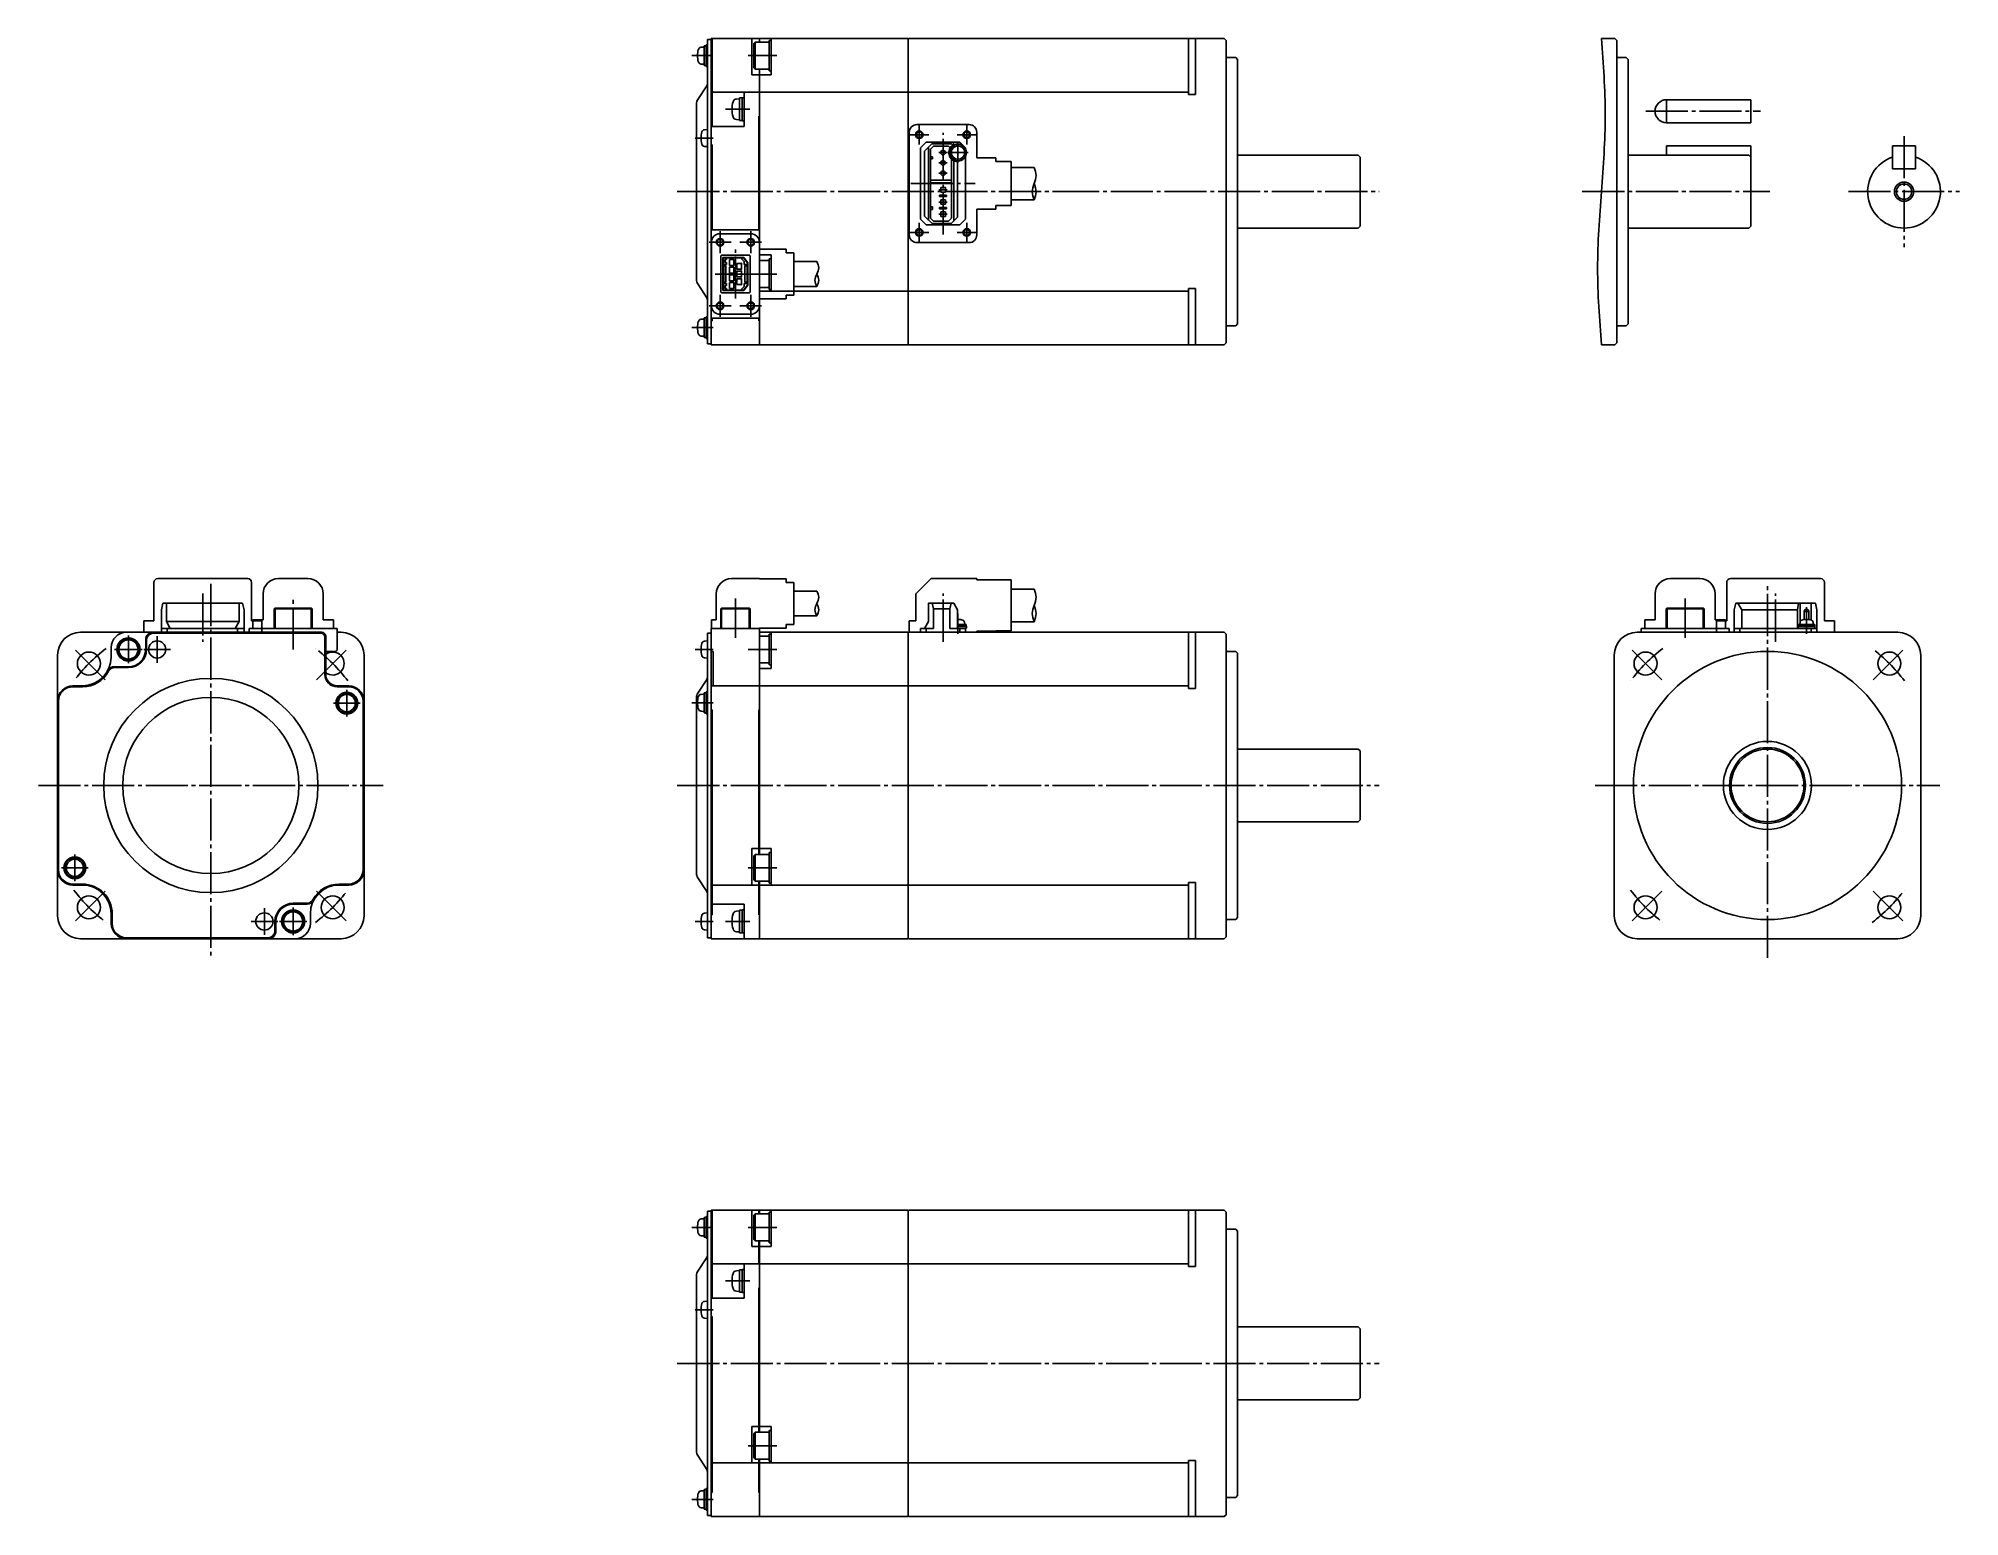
# Model space of a CAD drawing. Header units: millimetres. Extents: x -260 to 241, y -211 to 175.
import ezdxf

# ---------------------------------------------------------------- set-up
doc = ezdxf.new("R2010")
doc.units = ezdxf.units.MM
doc.linetypes.add('DASH_CENTER', pattern=[14, 11, -1, 1, -1])

msp = doc.modelspace()

# ---------------------------------------------------------------- linework, layer by layer
at = {"color": 7, "linetype": 'Continuous'}
for p, q in [((-86.5, 172.75), (-87.28, 172.68)), ((-86.5, 173.1), (-85.9, 173.1)), ((-86.5, 167.9), (-86.5, 173.1)), ((-85.9, 173.35), (-85.6, 173.35)), ((-85.9, 167.65), (-85.9, 173.35)), ((-85.6, 135), (-85.6, 174.75)), ((-85.6, 174.75), (-84.6, 174.75)), ((-84.6, 175), (-72, 175)), ((-84.6, 175), (-84.6, 95)), ((-84.4, 175), (-84.4, 161)), ((-74, 165.5), (-74, 175)), ((-73.15, 174), (-73.5, 173.65)), ((-73.5, 167.35), (-73.5, 173.65)), ((-73.15, 174), (-73.15, 167)), ((-73.15, 174), (-69.5, 174)), ((-33.3, 175), (-72, 175)), ((-72, 175), (-72, 174)), ((-69.5, 174.5), (-69, 174.5)), ((-69.5, 166.5), (-69.5, 174.5)), ((-69, 165.5), (-69, 175)), ((-33.3, 175), (-33.2, 174.9)), ((-33.2, 174.9), (-33.1, 175)), ((-33.2, 174.9), (-33.2, 95.1)), ((49.3, 175), (-33.1, 175)), ((40, 175), (40, 160.32)), ((41.8, 175), (41.8, 160.32)), ((49.8, 174.5), (49.3, 175)), ((49.8, 174.5), (49.8, 95.5)), ((151.28, 175), (147.78, 175)), ((151.78, 174.5), (151.28, 175)), ((151.78, 174.5), (151.78, 95.5)), ((-87.28, 168.32), (-86.5, 168.25)), ((-85.9, 167.9), (-86.5, 167.9)), ((-85.6, 167.65), (-85.9, 167.65)), ((-73.5, 167.35), (-73.15, 167)), ((-69.5, 167), (-73.15, 167)), ((-72, 167), (-72, 118.5)), ((-69.5, 166.5), (-69, 166.5)), ((50.1, 170), (52.3, 170)), ((52.3, 170), (52.8, 169.5)), ((52.8, 135), (52.8, 169.5)), ((152.08, 170), (154.28, 170)), ((154.28, 170), (154.78, 169.5)), ((154.78, 135), (154.78, 169.5)), ((-88.13, 159.09), (-85.77, 162.65)), ((-84.4, 161), (-72, 161)), ((-84.4, 161), (-84.4, 152)), ((-76, 152), (-76, 161)), ((-72, 165.5), (-74, 165.5)), ((-72, 165.5), (-69, 165.5)), ((-72, 161), (-33.2, 161)), ((40, 161), (-33.2, 161)), ((-88.5, 157.88), (-88.5, 135)), ((-77.2, 159.25), (-78.05, 159.18)), ((-77.2, 159.45), (-76.5, 159.45)), ((-77.2, 159.45), (-77.2, 153.55)), ((-76.5, 159.5), (-76.5, 153.5)), ((-76.5, 159.5), (-76, 159.5)), ((40, 160.32), (41.8, 160.32)), ((164.78, 159), (164.78, 153)), ((164.78, 159), (186.78, 159)), ((186.78, 159), (186.78, 153)), ((-85.6, 151.25), (-86.38, 151.18)), ((-84.6, 152), (-76, 152)), ((-78.05, 153.82), (-77.2, 153.75)), ((-76.5, 153.55), (-77.2, 153.55)), ((-76, 153.5), (-76.5, 153.5)), ((-72.2, 154.75), (-72.2, 135)), ((-72.2, 154.75), (-72, 154.75)), ((186.78, 153), (164.78, 153)), ((-86.38, 146.82), (-85.6, 146.75)), ((-84.6, 147.25), (-84.4, 147.25)), ((-84.4, 147.25), (-84.4, 125)), ((-28.5, 147.9), (-30, 146.4)), ((-30, 127.8), (-30, 146.4)), ((-28.9, 145.6), (-26.6, 147.9)), ((-28.9, 128.6), (-28.9, 145.6)), ((-28.5, 147.9), (-19.7, 147.9)), ((-27.9, 127.6), (-27.9, 146.6)), ((-26.55, 146.9), (-27.35, 146.1)), ((-27.35, 146.1), (-27.35, 128.1)), ((-27, 147.5), (-21.9, 147.5)), ((-26.55, 146.9), (-22.7, 146.9)), ((-22.7, 146.9), (-22.25, 146.45)), ((-21.57, 147.17), (-22.3, 147.9)), ((-21.4, 147.28), (-21.4, 147.9)), ((-18.2, 146.4), (-19.7, 147.9)), ((-18.2, 146.12), (-18.2, 146.4)), ((164.78, 144.5), (164.78, 147)), ((164.78, 147), (186.78, 147)), ((186.78, 126), (186.78, 147)), ((186.78, 147), (186.78, 144)), ((223.78, 147), (223.78, 141)), ((229.78, 147), (223.78, 147)), ((229.78, 141), (229.78, 147)), ((-27.35, 144.1), (-26.85, 144.1)), ((-26.85, 143.6), (-27.35, 143.6)), ((-26.85, 144.1), (-26.85, 143.6)), ((-21.9, 128.1), (-21.9, 143.51)), ((-21.3, 127.3), (-21.3, 143.07)), ((-20.3, 128.3), (-20.3, 142.8)), ((-18.2, 127.8), (-18.2, 144.28)), ((84.3, 144.5), (52.8, 144.5)), ((84.8, 144), (84.3, 144.5)), ((84.8, 126), (84.8, 144)), ((186.28, 144.5), (154.78, 144.5)), ((186.78, 144), (186.28, 144.5)), ((223.78, 141), (229.78, 141)), ((-27.35, 138), (-21.9, 138)), ((-21.9, 137.3), (-27.35, 137.3)), ((-23.5, 136.1), (-24.7, 136.1)), ((-24.7, 136.1), (-24.7, 134.9)), ((-23.5, 134.9), (-23.5, 136.1)), ((-88.5, 135), (-88.5, 112.12)), ((-85.6, 95.25), (-85.6, 135)), ((-72.2, 135), (-72.2, 125)), ((-27.35, 131.05), (-26.85, 131.05)), ((-26.85, 131.05), (-26.85, 130.35)), ((-23.2, 134.1), (-25, 134.1)), ((-25, 134.1), (-25, 133.7)), ((-25, 133.7), (-23.2, 133.7)), ((-25, 130.9), (-25, 130.5)), ((-23.2, 130.9), (-25, 130.9)), ((-25, 130.5), (-23.2, 130.5)), ((-24.7, 134.9), (-23.5, 134.9)), ((-24.7, 132.9), (-24.7, 131.7)), ((-23.5, 132.9), (-24.7, 132.9)), ((-24.7, 131.7), (-23.5, 131.7)), ((-23.5, 131.7), (-23.5, 132.9)), ((-23.2, 133.7), (-23.2, 134.1)), ((-23.2, 130.5), (-23.2, 130.9)), ((52.8, 100.5), (52.8, 135)), ((154.78, 100.5), (154.78, 135)), ((-28.5, 126.3), (-30, 127.8)), ((-26.6, 126.3), (-28.9, 128.6)), ((-28.5, 126.3), (-19.7, 126.3)), ((-26.85, 130.35), (-27.35, 130.35)), ((-27.35, 128.1), (-26.55, 127.3)), ((-27, 126.7), (-21.9, 126.7)), ((-26.55, 127.3), (-22.7, 127.3)), ((-23.5, 129.7), (-24.7, 129.7)), ((-24.7, 129.7), (-24.7, 128.5)), ((-24.7, 128.5), (-23.5, 128.5)), ((-23.5, 128.5), (-23.5, 129.7)), ((-22.7, 127.3), (-21.9, 128.1)), ((-22.3, 126.3), (-20.3, 128.3)), ((-18.2, 127.8), (-19.7, 126.3)), ((52.8, 125.5), (84.3, 125.5)), ((84.3, 125.5), (84.8, 126)), ((154.78, 125.5), (186.28, 125.5)), ((186.28, 125.5), (186.78, 126)), ((-84.6, 125), (-72, 125)), ((-82.12, 118.22), (-81.92, 118.42)), ((-82.12, 118.22), (-82.12, 108.77)), ((-74.67, 118.42), (-81.92, 118.42)), ((-81.55, 109.17), (-81.55, 117.82)), ((-81.55, 117.82), (-76.1, 117.82)), ((-81.45, 116), (-81.45, 117.75)), ((-81.45, 117.75), (-80.6, 117.75)), ((-80.6, 116), (-81.45, 116)), ((-81.35, 115.6), (-81.35, 111.4)), ((-81.35, 115.6), (-80.77, 115.6)), ((-81, 116), (-81, 115.6)), ((-80.6, 117.25), (-80.95, 117.25)), ((-80.95, 117.25), (-80.95, 116.5)), ((-80.95, 116.5), (-80.6, 116.5)), ((-80.77, 115.6), (-80.77, 111.4)), ((-80.6, 117.75), (-80.6, 117.25)), ((-80.6, 117.75), (-76.6, 117.75)), ((-80.6, 116.5), (-80.6, 116)), ((-79.88, 117.3), (-79.88, 115.7)), ((-79.7, 117.3), (-79.88, 117.3)), ((-79.88, 115.7), (-79.7, 115.7)), ((-79.7, 117.27), (-79.7, 117.3)), ((-78.7, 117.27), (-79.7, 117.27)), ((-79.7, 115.73), (-78.7, 115.73)), ((-79.7, 115.7), (-79.7, 115.73)), ((-78.7, 115.73), (-78.7, 117.27)), ((-76.9, 116.27), (-77.9, 116.27)), ((-77.9, 116.27), (-77.9, 114.73)), ((-76.9, 116.3), (-76.9, 116.27)), ((-76.72, 116.3), (-76.9, 116.3)), ((-76.72, 114.7), (-76.72, 116.3)), ((-76.6, 117.38), (-76.6, 117.75)), ((-76.17, 117.75), (-76.6, 117.75)), ((-76, 116.75), (-76.6, 117.38)), ((-75.15, 116.42), (-76.17, 117.75)), ((-75.05, 116.45), (-76.1, 117.82)), ((-76, 116), (-76, 116.75)), ((-75.15, 116), (-76, 116)), ((-75.82, 111.4), (-75.82, 115.6)), ((-75.82, 115.6), (-75.25, 115.6)), ((-75.6, 115.6), (-75.6, 116)), ((-75.25, 111.4), (-75.25, 115.6)), ((-75.15, 116), (-75.15, 116.42)), ((-75.05, 110.55), (-75.05, 116.45)), ((-74.67, 118.42), (-74.47, 118.22)), ((-74.47, 108.77), (-74.47, 118.22)), ((-72, 118.5), (-69, 118.5)), ((-72, 113.5), (-72, 118.5)), ((-72, 117), (-69.5, 117)), ((-69.5, 109.5), (-69.5, 117.5)), ((-69.5, 117.5), (-69, 117.5)), ((-69, 118.5), (-69, 109)), ((-85.77, 107.29), (-88.13, 110.91)), ((-81.35, 114.35), (-81.55, 114.35)), ((-81.55, 112.65), (-81.35, 112.65)), ((-81.45, 109.25), (-81.45, 111)), ((-81.45, 111), (-80.6, 111)), ((-80.77, 111.4), (-81.35, 111.4)), ((-81, 111.4), (-81, 111)), ((-80.6, 110.5), (-80.95, 110.5)), ((-80.95, 110.5), (-80.95, 109.75)), ((-80.6, 111), (-80.6, 110.5)), ((-79.7, 115.3), (-79.88, 115.3)), ((-79.88, 115.3), (-79.88, 113.7)), ((-79.88, 113.7), (-79.7, 113.7)), ((-79.7, 113.3), (-79.88, 113.3)), ((-79.88, 113.3), (-79.88, 111.7)), ((-79.88, 111.7), (-79.7, 111.7)), ((-79.88, 111.3), (-79.88, 109.7)), ((-79.7, 111.3), (-79.88, 111.3)), ((-79.7, 115.27), (-79.7, 115.3)), ((-78.7, 115.27), (-79.7, 115.27)), ((-79.7, 113.7), (-79.7, 113.73)), ((-79.7, 113.73), (-78.7, 113.73)), ((-79.7, 113.27), (-79.7, 113.3)), ((-78.7, 113.27), (-79.7, 113.27)), ((-79.7, 111.7), (-79.7, 111.73)), ((-79.7, 111.73), (-78.7, 111.73)), ((-79.7, 111.27), (-79.7, 111.3)), ((-78.7, 111.27), (-79.7, 111.27)), ((-78.7, 113.73), (-78.7, 115.27)), ((-78.7, 111.73), (-78.7, 113.27)), ((-78.7, 109.73), (-78.7, 111.27)), ((-77.9, 114.73), (-76.9, 114.73)), ((-77.9, 114.27), (-77.9, 112.73)), ((-76.9, 114.27), (-77.9, 114.27)), ((-77.9, 112.73), (-76.9, 112.73)), ((-77.9, 112.27), (-77.9, 110.73)), ((-76.9, 112.27), (-77.9, 112.27)), ((-77.9, 110.73), (-76.9, 110.73)), ((-76.9, 114.73), (-76.9, 114.7)), ((-76.9, 114.7), (-76.72, 114.7)), ((-76.72, 114.3), (-76.9, 114.3)), ((-76.9, 114.3), (-76.9, 114.27)), ((-76.9, 112.73), (-76.9, 112.7)), ((-76.9, 112.7), (-76.72, 112.7)), ((-76.72, 112.3), (-76.9, 112.3)), ((-76.9, 112.3), (-76.9, 112.27)), ((-76.9, 110.73), (-76.9, 110.7)), ((-76.9, 110.7), (-76.72, 110.7)), ((-76.72, 112.7), (-76.72, 114.3)), ((-76.72, 110.7), (-76.72, 112.3)), ((-76.17, 109.25), (-75.15, 110.58)), ((-76.1, 109.17), (-75.05, 110.55)), ((-76, 110.25), (-76, 111)), ((-76, 111), (-75.15, 111)), ((-75.25, 111.4), (-75.82, 111.4)), ((-75.6, 111), (-75.6, 111.4)), ((-75.25, 114.35), (-75.05, 114.35)), ((-75.05, 112.65), (-75.25, 112.65)), ((-75.15, 110.58), (-75.15, 111)), ((-72, 109), (-72, 113.5)), ((-82.12, 108.77), (-81.92, 108.57)), ((-81.92, 108.57), (-74.67, 108.57)), ((-76.1, 109.17), (-81.55, 109.17)), ((-80.6, 109.25), (-81.45, 109.25)), ((-80.95, 109.75), (-80.6, 109.75)), ((-80.6, 109.75), (-80.6, 109.25)), ((-80.6, 109.25), (-76.6, 109.25)), ((-79.88, 109.7), (-79.7, 109.7)), ((-79.7, 109.73), (-78.7, 109.73)), ((-79.7, 109.7), (-79.7, 109.73)), ((-76.6, 109.62), (-76, 110.25)), ((-76.6, 109.25), (-76.6, 109.62)), ((-76.6, 109.25), (-76.17, 109.25)), ((-74.47, 108.77), (-74.67, 108.57)), ((-69.5, 110), (-72, 110)), ((-72, 109), (-33.2, 109)), ((-72, 109), (-72, 95)), ((-69.5, 109.5), (-69, 109.5)), ((40, 109), (-33.2, 109)), ((41.8, 109.68), (40, 109.68)), ((40, 109.68), (40, 95)), ((41.8, 95), (41.8, 109.68)), ((-86.5, 101.75), (-87.28, 101.68)), ((-86.5, 102.1), (-85.9, 102.1)), ((-86.5, 96.9), (-86.5, 102.1)), ((-85.9, 102.35), (-85.6, 102.35)), ((-85.9, 96.65), (-85.9, 102.35)), ((-84.6, 102), (-72, 102)), ((-84.6, 101.25), (-84.4, 101.25)), ((-84.4, 101.25), (-84.4, 102)), ((-72.2, 102), (-72.2, 101.25)), ((-72.2, 101.25), (-72, 101.25)), ((52.8, 100.5), (52.3, 100)), ((154.78, 100.5), (154.28, 100)), ((-87.28, 97.32), (-86.5, 97.25)), ((-85.9, 96.9), (-86.5, 96.9)), ((-85.6, 96.65), (-85.9, 96.65)), ((49.3, 95), (49.8, 95.5)), ((52.3, 100), (50.1, 100)), ((151.28, 95), (151.78, 95.5)), ((154.28, 100), (152.08, 100)), ((-84.6, 95.25), (-85.6, 95.25)), ((-84.6, 95), (-72, 95)), ((-33.3, 95), (-72, 95)), ((-33.2, 95.1), (-33.3, 95)), ((-33.1, 95), (-33.2, 95.1)), ((-33.1, 95), (49.3, 95)), ((147.78, 95), (151.28, 95)), ((-228.16, 25.8), (-227.76, 27.6)), ((-228.16, 25.8), (-228.16, 20)), ((-206.96, 27.6), (-227.76, 27.6)), ((-226.86, 27.6), (-226.86, 22.8)), ((-207.86, 27.6), (-207.86, 22.8)), ((-206.96, 27.6), (-206.56, 25.8)), ((-206.56, 25.8), (-206.56, 20)), ((-198.49, 26.3), (-198.69, 26.1)), ((-198.69, 21), (-198.69, 26.1)), ((-198.69, 26.1), (-188.84, 26.1)), ((-198.49, 21), (-198.49, 26.3)), ((-198.49, 26.3), (-189.04, 26.3)), ((-189.04, 21), (-189.04, 26.3)), ((-188.84, 26.1), (-189.04, 26.3)), ((-188.84, 26.1), (-188.84, 21)), ((-82.12, 26.1), (-81.92, 26.3)), ((-82.12, 21), (-82.12, 26.1)), ((-82.12, 26.1), (-74.47, 26.1)), ((-81.92, 26.3), (-74.67, 26.3)), ((-81.92, 21), (-81.92, 26.3)), ((-74.67, 26.3), (-74.47, 26.1)), ((-74.67, 26.3), (-74.67, 21)), ((-74.47, 26.1), (-74.47, 21)), ((-27.9, 22.8), (-27.9, 27.6)), ((-27.9, 27.6), (-21.3, 27.6)), ((-26.9, 27.6), (-26.6, 26.1)), ((-26.6, 26.1), (-26.6, 21)), ((-26.6, 26.1), (-22.3, 26.1)), ((-22.3, 26.1), (-22, 27.6)), ((-22.3, 26.1), (-22.3, 21)), ((-21.3, 27.6), (-20.3, 25.8)), ((-20.3, 25.8), (-20.3, 21)), ((164.91, 26.3), (164.71, 26.1)), ((164.71, 21), (164.71, 26.1)), ((164.71, 26.1), (174.56, 26.1)), ((164.91, 26.3), (174.36, 26.3)), ((164.91, 21), (164.91, 26.3)), ((174.56, 26.1), (174.36, 26.3)), ((174.36, 26.3), (174.36, 21)), ((174.56, 26.1), (174.56, 21)), ((182.43, 25.8), (182.83, 27.6)), ((182.43, 25.8), (182.43, 20)), ((182.83, 27.6), (203.63, 27.6)), ((183.43, 27.6), (184.43, 25.8)), ((184.43, 25.8), (184.43, 21)), ((184.43, 25.8), (198.93, 25.8)), ((199.2, 27.6), (198.93, 25.8)), ((198.93, 25.8), (198.93, 21)), ((199.64, 27.6), (199.64, 22.68)), ((200.73, 25.4), (200.73, 23.31)), ((201.93, 25.4), (200.73, 25.4)), ((201.93, 25.4), (201.93, 23.31)), ((202.58, 27.6), (202.58, 23.17)), ((203.63, 27.6), (204.03, 25.8)), ((204.03, 25.8), (204.03, 20)), ((-206.56, 21), (-228.16, 21)), ((-207.86, 22.8), (-226.86, 22.8)), ((-226.86, 22.8), (-225.86, 21)), ((-226.66, 21), (-226.66, 20)), ((-208.86, 21), (-207.86, 22.8)), ((-208.26, 20), (-208.26, 21)), ((-182.26, 21), (-205.26, 21)), ((-205.26, 20), (-205.26, 21)), ((-182.26, 21), (-182.26, 15.5)), ((-84.6, 21), (-84.6, -60)), ((-84.6, 21), (-72, 21)), ((-72, 21), (-72, -36.5)), ((-30, 20), (-30, 21)), ((-30, 21), (-26.6, 21)), ((-28.9, 21), (-27.9, 22.8)), ((-28.5, 21), (-28.5, 20)), ((-22.3, 21), (-18.2, 21)), ((-20.3, 22.05), (-18.05, 22.05)), ((-20.3, 21.6), (-18, 21.6)), ((-20.3, 21.1), (-18, 21.1)), ((-19.7, 21), (-19.7, 20)), ((-18.65, 21.1), (-18.65, 21)), ((-18.45, 22.05), (-18.5, 22.64)), ((-18.2, 21), (-18.2, 20)), ((-18.05, 21.6), (-18.05, 22.05)), ((-18, 21.6), (-18, 21.1)), ((158.13, 20), (158.13, 21)), ((158.13, 21), (181.13, 21)), ((181.13, 21), (181.13, 20)), ((204.03, 21), (182.43, 21)), ((183.93, 21), (183.93, 20)), ((199.13, 21.1), (199.13, 21.6)), ((199.13, 21.6), (201.33, 21.6)), ((199.13, 21.1), (201.33, 21.1)), ((199.18, 22.05), (199.18, 21.6)), ((199.18, 22.05), (201.33, 22.05)), ((199.63, 22.64), (199.58, 22.05)), ((199.78, 21), (199.78, 21.1)), ((201.33, 22.05), (203.48, 22.05)), ((201.33, 21.6), (203.53, 21.6)), ((201.33, 21.1), (203.53, 21.1)), ((202.53, 21), (202.53, 20)), ((202.88, 21.1), (202.88, 21)), ((203.08, 22.05), (203.03, 22.64)), ((203.48, 21.6), (203.48, 22.05)), ((203.53, 21.6), (203.53, 21.1)), ((-237.26, 20), (-249.26, 20)), ((-241.26, 16), (-241.26, 13.5)), ((-205.26, 20), (-237.26, 20)), ((-232.26, 18), (-232.26, 14.25)), ((-232.01, 18), (-232.01, 15.5)), ((-230.26, 19.75), (-215.26, 19.75)), ((-215.26, 19.75), (-186.51, 19.75)), ((-205.26, 20), (-186.26, 20)), ((-185.51, 18.75), (-185.51, 9)), ((-185.26, 14.5), (-185.26, 19)), ((-181.26, 20), (-182.26, 20)), ((-85.6, 17.75), (-86.38, 17.68)), ((-85.6, 19.75), (-84.6, 19.75)), ((-85.6, -20), (-85.6, 19.75)), ((-33.3, 20), (-72, 20)), ((-72, 19), (-69.5, 19)), ((-69.5, 11.5), (-69.5, 19.5)), ((-69.5, 19.5), (-69, 19.5)), ((-69, 10.5), (-69, 20)), ((-33.3, 20), (-33.2, 19.9)), ((-33.2, 19.9), (-33.1, 20)), ((-33.2, 19.9), (-33.2, -59.9)), ((49.3, 20), (-33.1, 20)), ((40, 20), (40, 5.32)), ((41.8, 20), (41.8, 5.32)), ((49.8, 19.5), (49.3, 20)), ((49.8, 19.5), (49.8, -59.5)), ((157.13, 20), (225.13, 20)), ((-255.26, 14), (-255.26, 2)), ((-240.39, 11), (-236.76, 11)), ((-240.39, 10.75), (-236.76, 10.75)), ((-185.26, 9), (-185.26, 14.5)), ((-184.76, 15), (-182.76, 15)), ((-175.26, 2), (-175.26, 14)), ((-86.38, 13.32), (-85.6, 13.25)), ((-84.6, 15), (-84.1, 15)), ((-84.1, 15), (-84.1, 6)), ((-69.5, 12), (-72, 12)), ((-72, 10.5), (-69, 10.5)), ((-69.5, 11.5), (-69, 11.5)), ((50.1, 15), (52.3, 15)), ((52.3, 15), (52.8, 14.5)), ((52.8, -20), (52.8, 14.5)), ((151.21, 15), (151.13, 15)), ((151.13, 14), (151.13, -54)), ((231.13, -54), (231.13, 14)), ((-251.26, 6), (-248.76, 6)), ((-251.26, 5.75), (-248.76, 5.75)), ((-179.26, 6), (-182.26, 6)), ((-182.26, 5.75), (-179.26, 5.75)), ((-88.13, 4.09), (-85.77, 7.65)), ((-84.6, 6), (-72, 6)), ((-72, 6), (-33.2, 6)), ((40, 6), (-33.2, 6)), ((40, 5.32), (41.8, 5.32)), ((-255.26, 2), (-255.26, -42)), ((-255.26, 1.32), (-255.26, -54)), ((-255.01, 2), (-255.01, -20)), ((-175.51, 2), (-175.51, -20)), ((-175.26, -42), (-175.26, 2)), ((-88.5, 2.88), (-88.5, -20)), ((-86.5, 3.83), (-87.28, 3.77)), ((-86.5, -1.02), (-86.5, 4.18)), ((-86.5, 4.18), (-85.9, 4.18)), ((-85.9, -1.27), (-85.9, 4.43)), ((-85.9, 4.43), (-85.6, 4.43)), ((-87.28, -0.6), (-86.5, -0.67)), ((-85.9, -1.02), (-86.5, -1.02)), ((-85.6, -1.27), (-85.9, -1.27)), ((-84.6, -0.25), (-84.4, -0.25)), ((-84.4, -0.25), (-84.4, -46)), ((-72.2, -38), (-72.2, -0.25)), ((-72.2, -0.25), (-72, -0.25)), ((84.3, -10.5), (52.8, -10.5)), ((84.8, -11), (84.3, -10.5)), ((84.8, -29), (84.8, -11)), ((-255.01, -42), (-255.01, -20)), ((-175.51, -42), (-175.51, -20)), ((-88.5, -20), (-88.5, -42.88)), ((-85.6, -59.75), (-85.6, -20)), ((52.8, -54.5), (52.8, -20)), ((52.8, -29.5), (84.3, -29.5)), ((84.3, -29.5), (84.8, -29)), ((-74, -36.5), (-72, -36.5)), ((-74, -46), (-74, -36.5)), ((-73.15, -38), (-73.5, -38.35)), ((-73.5, -44.65), (-73.5, -38.35)), ((-73.15, -38), (-73.15, -45)), ((-73.15, -38), (-69.5, -38)), ((-72, -38), (-72, -36.5)), ((-72, -36.5), (-69, -36.5)), ((-69.5, -37.5), (-69, -37.5)), ((-69.5, -45.5), (-69.5, -37.5)), ((-69, -36.5), (-69, -46)), ((-175.26, -42), (-175.26, -54)), ((-85.77, -47.71), (-88.13, -44.09)), ((-73.5, -44.65), (-73.15, -45)), ((-69.5, -45), (-73.15, -45)), ((-72.2, -45), (-72.2, -53.75)), ((-72, -46), (-72, -45)), ((-251.26, -45.75), (-248.76, -45.75)), ((-251.26, -46), (-248.76, -46)), ((-179.26, -45.75), (-181.76, -45.75)), ((-179.26, -46), (-181.76, -46)), ((-84.4, -46), (-72, -46)), ((-84.4, -53.75), (-84.4, -46)), ((-72, -46), (-72, -60)), ((-72, -46), (-33.2, -46)), ((-69.5, -45.5), (-69, -45.5)), ((40, -46), (-33.2, -46)), ((40, -45.32), (40, -60)), ((41.8, -45.32), (40, -45.32)), ((41.8, -60), (41.8, -45.32)), ((-241.26, -56), (-241.26, -53.5)), ((-241.01, -56), (-241.01, -53.5)), ((-198.26, -58), (-198.26, -54.25)), ((-190.13, -50.75), (-193.76, -50.75)), ((-190.13, -51), (-193.76, -51)), ((-189.26, -56), (-189.26, -53.5)), ((-85.6, -53.25), (-86.38, -53.32)), ((-84.6, -53.75), (-84.4, -53.75)), ((-84.4, -51), (-76, -51)), ((-77.2, -52.75), (-78.05, -52.82)), ((-77.2, -52.55), (-77.2, -58.45)), ((-77.2, -52.55), (-76.5, -52.55)), ((-76.5, -52.5), (-76, -52.5)), ((-76.5, -52.5), (-76.5, -58.5)), ((-76, -51), (-76, -60)), ((-72.2, -53.75), (-72, -53.75)), ((52.3, -55), (50.1, -55)), ((52.8, -54.5), (52.3, -55)), ((-249.26, -60), (-181.26, -60)), ((-237.26, -59.75), (-215.26, -59.75)), ((-237.26, -60), (-193.26, -60)), ((-200.26, -59.75), (-215.26, -59.75)), ((-198.51, -58), (-198.51, -55.5)), ((-86.38, -57.68), (-85.6, -57.75)), ((-84.6, -59.75), (-85.6, -59.75)), ((-84.6, -60), (-72, -60)), ((-78.05, -58.18), (-77.2, -58.25)), ((-76.5, -58.45), (-77.2, -58.45)), ((-76, -58.5), (-76.5, -58.5)), ((-33.3, -60), (-72, -60)), ((-33.2, -59.9), (-33.3, -60)), ((-33.1, -60), (-33.2, -59.9)), ((-33.1, -60), (49.3, -60)), ((49.3, -60), (49.8, -59.5)), ((157.13, -60), (225.13, -60)), ((-86.5, -133.1), (-87.28, -133.17)), ((-86.5, -137.95), (-86.5, -132.75)), ((-86.5, -132.75), (-85.9, -132.75)), ((-85.9, -138.2), (-85.9, -132.5)), ((-85.9, -132.5), (-85.6, -132.5)), ((-85.6, -131.1), (-84.6, -131.1)), ((-85.6, -170.85), (-85.6, -131.1)), ((-84.6, -130.85), (-84.6, -210.85)), ((-84.6, -130.85), (-72, -130.85)), ((-84.4, -130.85), (-84.4, -144.85)), ((-74, -140.35), (-74, -130.85)), ((-73.15, -131.85), (-73.5, -132.2)), ((-73.5, -138.5), (-73.5, -132.2)), ((-73.15, -131.85), (-69.5, -131.85)), ((-73.15, -131.85), (-73.15, -138.85)), ((-72.2, -131.85), (-72.2, -130.85)), ((-72, -130.85), (-72, -131.85)), ((-33.3, -130.85), (-72, -130.85)), ((-69.5, -139.35), (-69.5, -131.35)), ((-69.5, -131.35), (-69, -131.35)), ((-69, -140.35), (-69, -130.85)), ((-33.2, -130.95), (-33.2, -210.75)), ((49.3, -130.85), (-33.1, -130.85)), ((40, -130.85), (40, -145.53)), ((41.8, -130.85), (41.8, -145.53)), ((49.8, -131.35), (49.3, -130.85)), ((49.8, -131.35), (49.8, -210.35)), ((-87.28, -137.53), (-86.5, -137.6)), ((-85.9, -137.95), (-86.5, -137.95)), ((-85.6, -138.2), (-85.9, -138.2)), ((-72, -140.35), (-74, -140.35)), ((-73.5, -138.5), (-73.15, -138.85)), ((-69.5, -138.85), (-73.15, -138.85)), ((-72.2, -138.85), (-72.2, -144.85)), ((-72, -138.85), (-72, -187.35)), ((-72, -140.35), (-69, -140.35)), ((-69.5, -139.35), (-69, -139.35)), ((50.1, -135.85), (52.3, -135.85)), ((52.3, -135.85), (52.8, -136.35)), ((52.8, -170.85), (52.8, -136.35)), ((-88.13, -146.75), (-85.77, -143.2)), ((-84.4, -144.85), (-84.4, -153.85)), ((-84.4, -144.85), (-72, -144.85)), ((-76, -153.85), (-76, -144.85)), ((-72, -144.85), (-33.2, -144.85)), ((40, -144.85), (-33.2, -144.85)), ((-88.5, -147.97), (-88.5, -170.85)), ((-77.2, -146.6), (-78.05, -146.67)), ((-77.2, -146.4), (-76.5, -146.4)), ((-77.2, -146.4), (-77.2, -152.3)), ((-76.5, -146.35), (-76.5, -152.35)), ((-76.5, -146.35), (-76, -146.35)), ((40, -145.53), (41.8, -145.53)), ((-85.6, -154.6), (-86.38, -154.67)), ((-84.6, -153.85), (-76, -153.85)), ((-78.05, -152.02), (-77.2, -152.1)), ((-76.5, -152.3), (-77.2, -152.3)), ((-76, -152.35), (-76.5, -152.35)), ((-72.2, -151.1), (-72, -151.1)), ((-72.2, -151.1), (-72.2, -170.85)), ((-86.38, -159.03), (-85.6, -159.1)), ((-84.6, -158.6), (-84.4, -158.6)), ((-84.4, -158.6), (-84.4, -204.6)), ((84.3, -161.35), (52.8, -161.35)), ((84.8, -161.85), (84.3, -161.35)), ((84.8, -179.85), (84.8, -161.85)), ((-88.5, -170.85), (-88.5, -193.72)), ((-85.6, -210.6), (-85.6, -170.85)), ((-72.2, -170.85), (-72.2, -188.85)), ((52.8, -205.35), (52.8, -170.85)), ((52.8, -180.35), (84.3, -180.35)), ((84.3, -180.35), (84.8, -179.85)), ((-74, -196.85), (-74, -187.35)), ((-72.2, -187.35), (-74, -187.35)), ((-73.15, -188.85), (-73.5, -189.2)), ((-73.5, -195.5), (-73.5, -189.2)), ((-73.15, -188.85), (-73.15, -195.85)), ((-73.15, -188.85), (-69.5, -188.85)), ((-72, -188.85), (-72, -187.35)), ((-72, -187.35), (-69, -187.35)), ((-69.5, -188.35), (-69, -188.35)), ((-69.5, -196.35), (-69.5, -188.35)), ((-69, -187.35), (-69, -196.85)), ((-85.77, -198.56), (-88.13, -194.94)), ((-73.5, -195.5), (-73.15, -195.85)), ((-72, -196.85), (-84.4, -196.85)), ((-69.5, -195.85), (-73.15, -195.85)), ((-72.2, -195.85), (-72.2, -204.6)), ((-72, -195.85), (-72, -210.85)), ((-72, -196.85), (-33.2, -196.85)), ((-69.5, -196.35), (-69, -196.35)), ((40, -196.85), (-33.2, -196.85)), ((40, -196.17), (40, -210.85)), ((41.8, -196.17), (40, -196.17)), ((41.8, -210.85), (41.8, -196.17)), ((-86.5, -204.1), (-87.28, -204.17)), ((-86.5, -208.95), (-86.5, -203.75)), ((-86.5, -203.75), (-85.9, -203.75)), ((-85.9, -209.2), (-85.9, -203.5)), ((-85.9, -203.5), (-85.6, -203.5)), ((-84.6, -204.6), (-84.4, -204.6)), ((-72.2, -204.6), (-72, -204.6)), ((52.8, -205.35), (52.3, -205.85)), ((-87.28, -208.53), (-86.5, -208.6)), ((-85.9, -208.95), (-86.5, -208.95)), ((-85.6, -209.2), (-85.9, -209.2)), ((-84.6, -210.6), (-85.6, -210.6)), ((49.3, -210.85), (49.8, -210.35)), ((52.3, -205.85), (50.1, -205.85)), ((-84.6, -210.85), (-72, -210.85)), ((-33.3, -210.85), (-72, -210.85)), ((-33.2, -210.75), (-33.3, -210.85)), ((-33.1, -210.85), (-33.2, -210.75)), ((-33.1, -210.85), (49.3, -210.85))]:
    msp.add_line(p, q, dxfattribs=at)
at = {"color": 1, "linetype": 'DASH_CENTER'}
for p, q in [((-89.7, 170.5), (-84.4, 170.5)), ((-75, 170.5), (-67.5, 170.5)), ((-74.5, 156.5), (-80.88, 156.5)), ((159.38, 156), (189.28, 156)), ((-30.3, 152.35), (-30.3, 147.35)), ((-17.9, 152.35), (-17.9, 147.35)), ((-88.8, 149), (-84.1, 149)), ((-32.8, 149.85), (-27.8, 149.85)), ((-24.1, 123.8), (-24.1, 150.4)), ((-20.4, 149.85), (-15.4, 149.85)), ((-20.2, 147.85), (-20.2, 142.55)), ((226.78, 149.5), (226.78, 120.5)), ((-25.2, 145.2), (-23, 145.2)), ((-25.2, 142.5), (-23, 142.5)), ((-17.55, 145.2), (-22.85, 145.2)), ((-32.5, 137.1), (-15.7, 137.1)), ((-25.2, 139.8), (-23, 139.8)), ((-25.2, 135.5), (-23, 135.5)), ((-93.5, 135), (5.7, 135)), ((-25.2, 132.3), (-23, 132.3)), ((5.7, 135), (89.8, 135)), ((142.78, 135), (191.78, 135)), ((212.28, 135), (241.28, 135)), ((-30.3, 126.85), (-30.3, 121.85)), ((-25.2, 129.1), (-23, 129.1)), ((-17.9, 126.85), (-17.9, 121.85)), ((-79.45, 121.8), (-85.15, 121.8)), ((-82.3, 118.95), (-82.3, 124.65)), ((-71.45, 121.8), (-77.15, 121.8)), ((-74.3, 118.95), (-74.3, 124.65)), ((-27.8, 124.35), (-32.8, 124.35)), ((-15.4, 124.35), (-20.4, 124.35)), ((-78.3, 107.07), (-78.3, 119.92)), ((-83.62, 113.5), (-72.97, 113.5)), ((-75, 113.5), (-67.5, 113.5)), ((-82.3, 102.35), (-82.3, 108.05)), ((-74.3, 102.35), (-74.3, 108.05)), ((-85.15, 105.2), (-79.45, 105.2)), ((-77.15, 105.2), (-71.45, 105.2)), ((-84.1, 99.5), (-89.7, 99.5)), ((-217.36, 30.1), (-217.36, 17.5)), ((-215.26, 32.6), (-215.26, -65)), ((-24.1, 17.5), (-24.1, 30.1)), ((191.13, -65), (191.13, 32.6)), ((193.23, 17.5), (193.23, 30.1)), ((-193.76, 15.45), (-193.76, 28.8)), ((-78.3, 18.5), (-78.3, 28.8)), ((169.63, 18.5), (169.63, 28.8)), ((201.33, 19.6), (201.33, 26.5)), ((-20.2, 19.6), (-20.2, 24.85)), ((-242.84, 7.58), (-251.32, 16.06)), ((-233.16, 15.5), (-240.36, 15.5)), ((-236.76, 19.1), (-236.76, 11.9)), ((-232.76, 15.5), (-225.76, 15.5)), ((-229.26, 12), (-229.26, 19)), ((-187.68, 7.58), (-179.2, 16.06)), ((-88.8, 15.5), (-84.1, 15.5)), ((-75, 15.5), (-67.5, 15.5)), ((163.55, 7.58), (155.07, 16.06)), ((218.71, 7.58), (227.19, 16.06)), ((-183.26, 1.5), (-176.26, 1.5)), ((-179.76, -2), (-179.76, 5)), ((-89.7, 1.58), (-84.1, 1.58)), ((-260.26, -20), (-170.26, -20)), ((-93.5, -20), (89.8, -20)), ((146.13, -20), (236.13, -20)), ((-250.76, -45), (-250.76, -38)), ((-254.26, -41.5), (-247.26, -41.5)), ((-75, -41.5), (-67.5, -41.5)), ((-242.84, -47.58), (-251.32, -56.06)), ((-187.68, -47.58), (-179.2, -56.06)), ((163.55, -47.58), (155.07, -56.06)), ((218.71, -47.58), (227.19, -56.06)), ((-201.26, -59), (-201.26, -52)), ((-193.76, -51.9), (-193.76, -59.1)), ((-204.76, -55.5), (-197.76, -55.5)), ((-190.16, -55.5), (-197.36, -55.5)), ((-88.8, -55.5), (-84.1, -55.5)), ((-74.5, -55.5), (-80.88, -55.5)), ((-89.7, -135.35), (-84.4, -135.35)), ((-75, -135.35), (-67.5, -135.35)), ((-74.5, -149.35), (-80.88, -149.35)), ((-88.8, -156.85), (-84.1, -156.85)), ((-93.5, -170.85), (89.8, -170.85)), ((-75, -192.35), (-67.5, -192.35)), ((-84.1, -206.35), (-89.7, -206.35))]:
    msp.add_line(p, q, dxfattribs=at)
at = {"color": 4, "linetype": 'Continuous'}
for p, q in [((-32.9, 150.5), (-32.9, 123.7)), ((-17.3, 152.5), (-30.9, 152.5)), ((-15.3, 143.8), (-15.3, 150.5)), ((-15.3, 143.8), (-10.3, 143.8)), ((-10.3, 143.8), (-10.3, 142.85)), ((-10.3, 142.85), (-6.3, 142.85)), ((-6.3, 142.85), (-6.3, 131.35)), ((-6.3, 141.35), (-0.3, 141.35)), ((-10.3, 131.35), (-10.3, 130.4)), ((-6.3, 131.35), (-10.3, 131.35)), ((-6.3, 132.85), (-0.3, 132.85)), ((-10.3, 130.4), (-15.3, 130.4)), ((-15.3, 123.7), (-15.3, 130.4)), ((-84.55, 121.8), (-84.55, 105.2)), ((-74.25, 124), (-82.35, 124)), ((-72.05, 119.95), (-72.05, 121.8)), ((-30.9, 121.7), (-17.3, 121.7)), ((-65.05, 119.95), (-72.05, 119.95)), ((-65.05, 119), (-65.05, 119.95)), ((-63.05, 119), (-65.05, 119)), ((-63.05, 108), (-63.05, 119)), ((-63.05, 116.75), (-57.05, 116.75)), ((-72.05, 107.05), (-65.05, 107.05)), ((-72.05, 105.2), (-72.05, 107.05)), ((-65.05, 108), (-63.05, 108)), ((-65.05, 107.05), (-65.05, 108)), ((-63.05, 110.25), (-57.05, 110.25)), ((-82.35, 103), (-74.25, 103)), ((-230.11, 23), (-230.11, 33)), ((-229.11, 34), (-205.61, 34)), ((-204.61, 33), (-204.61, 23)), ((-197.61, 34), (-189.91, 34)), ((-72.05, 34), (-79.3, 34)), ((-72.05, 34), (-72.05, 33.95)), ((-72.05, 33.95), (-65.05, 33.95)), ((-65.05, 33.95), (-65.05, 33)), ((-65.05, 33), (-63.05, 33)), ((-63.05, 33), (-63.05, 22)), ((-63.05, 30.75), (-57.05, 30.75)), ((-31.2, 30), (-27.2, 34)), ((-27.2, 34), (-15.3, 34)), ((-15.3, 34), (-15.3, 33.7)), ((-15.3, 33.7), (-10.3, 33.7)), ((-10.3, 33.7), (-10.3, 33.64)), ((-10.3, 33.64), (-6.3, 33.64)), ((-6.3, 33.64), (-6.3, 20.36)), ((-6.3, 31.25), (-0.3, 31.25)), ((165.78, 34), (173.48, 34)), ((180.48, 23), (180.48, 33)), ((181.48, 34), (204.98, 34)), ((205.98, 33), (205.98, 23)), ((-201.61, 23.2), (-201.61, 30)), ((-185.91, 30), (-185.91, 23.2)), ((-83.3, 30), (-83.3, 23.2)), ((-31.2, 23), (-31.2, 30)), ((161.78, 23.2), (161.78, 30)), ((177.48, 30), (177.48, 23.2)), ((-232.76, 23), (-230.11, 23)), ((-232.76, 20), (-232.76, 23)), ((-204.61, 23), (-201.96, 23)), ((-204.26, 21), (-204.26, 23.2)), ((-204.26, 23.2), (-201.61, 23.2)), ((-183.26, 21), (-204.26, 21)), ((-201.96, 23), (-201.96, 20)), ((-185.91, 23.2), (-183.26, 23.2)), ((-183.26, 23.2), (-183.26, 21)), ((-83.3, 23.2), (-84.55, 23.2)), ((-84.55, 23.2), (-84.55, 21)), ((-84.55, 21), (-72.05, 21)), ((-65.05, 21.05), (-72.05, 21.05)), ((-72.05, 21.05), (-72.05, 21)), ((-65.05, 22), (-63.05, 22)), ((-65.05, 22), (-65.05, 21.05)), ((-63.05, 24.25), (-57.05, 24.25)), ((-32.9, 20), (-32.9, 23)), ((-32.9, 23), (-31.2, 23)), ((-15.3, 20), (-15.3, 20.3)), ((-15.3, 20.3), (-10.3, 20.3)), ((-6.3, 20.36), (-10.3, 20.36)), ((-10.3, 20.36), (-10.3, 20.3)), ((-6.3, 22.75), (-0.3, 22.75)), ((159.13, 23.2), (161.78, 23.2)), ((159.13, 21), (159.13, 23.2)), ((180.13, 21), (159.13, 21)), ((177.48, 23.2), (180.13, 23.2)), ((177.83, 20), (177.83, 23)), ((177.83, 23), (180.48, 23)), ((180.13, 23.2), (180.13, 21)), ((205.98, 23), (208.63, 23)), ((208.63, 23), (208.63, 20)), ((-201.96, 20), (-232.76, 20)), ((-32.9, 20), (-15.3, 20)), ((208.63, 20), (177.83, 20))]:
    msp.add_line(p, q, dxfattribs=at)
at = {"color": 2, "linetype": 'Continuous'}
for centre, radius in [((-30.3, 149.85), 1), ((-17.9, 149.85), 1), ((226.78, 135), 2.5), ((-82.3, 121.8), 1), ((-74.3, 121.8), 1), ((-30.3, 124.35), 1), ((-17.9, 124.35), 1), ((-82.3, 105.2), 1), ((-74.3, 105.2), 1)]:
    msp.add_circle(centre, radius, dxfattribs=at)
at = {"color": 7, "linetype": 'Continuous'}
for centre, radius in [((-30.3, 149.85), 0.75), ((-17.9, 149.85), 0.75), ((-24.1, 145.2), 0.6), ((-20.2, 145.2), 2.2), ((-20.2, 145.2), 2.15), ((-20.2, 145.2), 1.75), ((-24.1, 142.5), 0.6), ((-24.1, 139.8), 0.6), ((226.78, 135), 2), ((-82.3, 121.8), 0.8), ((-74.3, 121.8), 0.8), ((-30.3, 124.35), 0.75), ((-17.9, 124.35), 0.75), ((-82.3, 105.2), 0.8), ((-74.3, 105.2), 0.8), ((-236.76, 15.5), 3), ((-236.76, 15.5), 2.75), ((-236.76, 15.5), 2.5), ((-229.26, 15.5), 2.25), ((-247.08, 11.82), 3), ((191.13, -20), 35), ((159.31, 11.82), 3), ((222.95, 11.82), 3), ((-215.26, -20), 27.96), ((-215.26, -20), 23), ((-179.76, 1.5), 2.85), ((-179.76, 1.5), 2.6), ((-179.76, 1.5), 2.25), ((191.13, -20), 11.5), ((191.13, -20), 9.9), ((191.13, -20), 9.5), ((-250.76, -41.5), 2.85), ((-250.76, -41.5), 2.6), ((-250.76, -41.5), 2.25), ((-247.08, -51.82), 3), ((-183.44, -51.82), 3), ((159.31, -51.82), 3), ((222.95, -51.82), 3), ((-201.26, -55.5), 2.25), ((-193.76, -55.5), 3), ((-193.76, -55.5), 2.75), ((-193.76, -55.5), 2.5)]:
    msp.add_circle(centre, radius, dxfattribs=at)
for centre, radius, start, end in [((-82.2, 170.5), 6, 164.5573, 180), ((-87.21, 171.88), 0.8, 95, 164.5573), ((-82.2, 170.5), 6, 180, 195.4427), ((-87.21, 169.12), 0.8, 195.4427, 265), ((50.1, 170.3), 0.3, 180, 270), ((152.08, 170.3), 0.3, 180, 270), ((-86.6, 163.2), 1, 326.3649, 0), ((-86.3, 157.88), 2.2, 146.3649, 180), ((-72.2, 156.5), 7, 163.743, 180), ((-72.2, 156.5), 7, 180, 196.257), ((-77.96, 158.18), 1, 95, 163.743), ((164.78, 156), 3, 90, 180), ((164.78, 156), 3, 180, 270), ((-81.3, 149), 6, 164.5573, 180), ((-86.31, 150.38), 0.8, 95, 164.5573), ((-77.96, 154.82), 1, 196.257, 265), ((-81.3, 149), 6, 180, 195.4427), ((-86.31, 147.62), 0.8, 195.4427, 265), ((-20.2, 145.2), 2.4, 120, 267.612), ((226.78, 135), 9.5, 108.4085, 270), ((226.78, 135), 9.5, 270, 71.5915), ((-86.3, 112.12), 2.2, 180, 213.6351), ((-86.6, 106.74), 1, 0, 33.6351), ((-82.2, 99.5), 6, 164.5573, 180), ((-87.21, 100.88), 0.8, 95, 164.5573), ((-82.2, 99.5), 6, 180, 195.4427), ((-87.21, 98.12), 0.8, 195.4427, 265), ((50.1, 99.7), 0.3, 90, 180), ((152.08, 99.7), 0.3, 90, 180), ((201.33, 25.4), 0.6, 0.0018, 179.9982), ((-20.2, 18.85), 4.5, 90, 91.2733), ((-20.2, 18.85), 4.5, 73.6123, 90), ((-19.1, 22.59), 0.6, 5, 73.6123), ((200.23, 22.59), 0.6, 106.3877, 175), ((201.33, 18.85), 4.5, 90, 106.3877), ((201.33, 18.85), 4.5, 73.6123, 90), ((202.43, 22.59), 0.6, 5, 73.6123), ((-249.26, 14), 6, 90, 180), ((-237.26, 16), 4, 90, 180), ((-236.76, 15.5), 4.75, 270, 0), ((-236.76, 15.5), 4.5, 270, 0), ((-230.26, 18), 2, 90, 180), ((-230.26, 18), 1.75, 90, 180), ((-228.01, 19.5), 0.5, 30, 90), ((-186.51, 18.75), 1, 0, 90), ((-186.26, 19), 1, 0, 90), ((-182.76, 15.5), 0.5, 270, 0), ((-181.26, 14), 6, 0, 90), ((-81.3, 15.5), 6, 164.5573, 180), ((-81.3, 15.5), 6, 180, 195.4427), ((-86.31, 16.88), 0.8, 95, 164.5573), ((50.1, 15.3), 0.3, 180, 270), ((157.13, 14), 6, 90, 180), ((225.13, 14), 6, 0, 90), ((-248.76, 13.5), 7.5, 270, 0), ((-240.39, 9), 2, 90, 151.7263), ((-240.39, 9), 1.75, 90, 151.7263), ((-231.76, 14.25), 0.5, 180, 200.4137), ((-184.76, 14.5), 0.5, 90, 180), ((-183.44, 11.82), 3, 232.6558, 127.3442), ((-86.31, 14.12), 0.8, 195.4427, 265), ((-251.26, 2), 4, 90, 180), ((-251.26, 2), 3.75, 90, 180), ((-248.76, 13.5), 7.75, 270, 331.7263), ((-182.26, 9), 3.25, 180, 270), ((-182.26, 9), 3, 180, 270), ((-181.01, 5.5), 0.5, 90, 150), ((-179.26, 2), 4, 0, 90), ((-179.26, 2), 3.75, 0, 90), ((-86.6, 8.2), 1, 326.3649, 0), ((-175.76, 0.25), 0.5, 300, 0), ((-86.3, 2.88), 2.2, 146.3649, 180), ((-82.2, 1.58), 6, 164.5573, 180), ((-82.2, 1.58), 6, 180, 195.4427), ((-87.21, 2.97), 0.8, 95, 164.5573), ((-87.21, 0.2), 0.8, 195.4427, 265), ((-254.76, -40.25), 0.5, 120, 180), ((-251.26, -42), 4, 180, 270), ((-251.26, -42), 3.75, 180, 270), ((-179.26, -42), 3.75, 270, 0), ((-179.26, -42), 4, 270, 0), ((-86.3, -42.88), 2.2, 180, 213.6351), ((-249.51, -45.5), 0.5, 270, 329.1166), ((-248.76, -53.5), 7.75, 0, 90), ((-248.76, -53.5), 7.5, 0, 90), ((-190.13, -49), 1.75, 270, 331.7285), ((-190.13, -49), 2, 270, 331.7263), ((-181.76, -53.5), 7.5, 90, 180), ((-181.76, -53.5), 7.75, 90, 151.7268), ((-86.6, -48.26), 1, 0, 33.6351), ((-249.26, -54), 6, 180, 270), ((-193.76, -55.5), 4.75, 90, 180), ((-198.76, -54.25), 0.5, 0, 20.4137), ((-193.76, -55.5), 4.5, 90, 180), ((-181.26, -54), 6, 270, 0), ((-81.3, -55.5), 6, 164.5573, 180), ((-86.31, -54.12), 0.8, 95, 164.5573), ((-72.2, -55.5), 7, 163.743, 180), ((-77.96, -53.82), 1, 95, 163.743), ((50.1, -55.3), 0.3, 90, 180), ((157.13, -54), 6, 180, 270), ((225.13, -54), 6, 270, 0), ((-237.26, -56), 4, 180, 270), ((-237.26, -56), 3.75, 180, 270), ((-202.51, -59.5), 0.5, 210, 270), ((-200.26, -58), 1.75, 270, 0), ((-200.26, -58), 2, 270, 0), ((-193.26, -56), 4, 270, 0), ((-81.3, -55.5), 6, 180, 195.4427), ((-86.31, -56.88), 0.8, 195.4427, 265), ((-72.2, -55.5), 7, 180, 196.257), ((-77.96, -57.18), 1, 196.257, 265), ((-82.2, -135.35), 6, 164.5573, 180), ((-82.2, -135.35), 6, 180, 195.4427), ((-87.21, -133.96), 0.8, 95, 164.5573), ((-87.21, -136.73), 0.8, 195.4427, 265), ((50.1, -135.55), 0.3, 180, 270), ((-86.6, -142.65), 1, 326.3649, 0), ((-86.3, -147.97), 2.2, 146.3649, 180), ((-72.2, -149.35), 7, 163.743, 180), ((-72.2, -149.35), 7, 180, 196.257), ((-77.96, -147.67), 1, 95, 163.743), ((-81.3, -156.85), 6, 164.5573, 180), ((-86.31, -155.46), 0.8, 95, 164.5573), ((-77.96, -151.03), 1, 196.257, 265), ((-81.3, -156.85), 6, 180, 195.4427), ((-86.31, -158.23), 0.8, 195.4427, 265), ((-86.3, -193.72), 2.2, 180, 213.6351), ((-86.6, -199.11), 1, 0, 33.6351), ((-82.2, -206.35), 6, 164.5573, 180), ((-87.21, -204.96), 0.8, 95, 164.5573), ((-82.2, -206.35), 6, 180, 195.4427), ((-87.21, -207.73), 0.8, 195.4427, 265), ((50.1, -206.15), 0.3, 90, 180)]:
    msp.add_arc(centre, radius, start, end, dxfattribs=at)
at = {"color": 4, "linetype": 'Continuous'}
for centre, radius, start, end in [((-30.9, 150.5), 2, 90, 180), ((-17.3, 150.5), 2, 0, 90), ((-82.35, 121.8), 2.2, 90, 180), ((-74.25, 121.8), 2.2, 0, 90), ((-30.9, 123.7), 2, 180, 270), ((-17.3, 123.7), 2, 270, 0), ((-82.35, 105.2), 2.2, 180, 270), ((-74.25, 105.2), 2.2, 270, 0), ((-229.11, 33), 1, 90, 180), ((-205.61, 33), 1, 0, 90), ((-197.61, 30), 4, 90, 180), ((-189.91, 30), 4, 0, 90), ((-79.3, 30), 4, 90, 180), ((165.78, 30), 4, 90, 180), ((173.48, 30), 4, 0, 90), ((181.48, 33), 1, 90, 180), ((204.98, 33), 1, 0, 90)]:
    msp.add_arc(centre, radius, start, end, dxfattribs=at)
at = {"color": 1, "linetype": 'DASH_CENTER'}
for centre, start, end in [((-215.26, -20), 127.3549, 142.6451), ((-215.26, -20), 37.3549, 52.6451), ((191.13, -20), 127.3549, 142.6451), ((191.13, -20), 37.3549, 52.6451), ((-215.26, -20), 217.3549, 232.6451), ((-215.26, -20), 307.3549, 322.6451), ((191.13, -20), 217.3549, 232.6451), ((191.13, -20), 307.3549, 322.6451)]:
    msp.add_arc(centre, 45, start, end, dxfattribs=at)
at = {"color": 2, "linetype": 'Continuous'}
msp.add_open_spline([(147.78, 95), (147.28, 101.67), (146.28, 115), (147.78, 135), (149.28, 155), (148.28, 168.33), (147.78, 175)], degree=3, dxfattribs=at)
at = {"color": 4, "linetype": 'Continuous'}
for points in [[(-0.3, 132.85), (-0.55, 133.56), (-1.05, 134.97), (-0.3, 137.1), (0.45, 139.22), (-0.05, 140.64), (-0.3, 141.35)], [(-0.3, 132.85), (-0.05, 133.56), (0.45, 134.97), (-0.05, 136.39), (-0.3, 137.1)], [(-57.05, 110.25), (-57.3, 110.79), (-57.8, 111.87), (-57.05, 113.5), (-56.3, 115.12), (-56.8, 116.21), (-57.05, 116.75)], [(-57.05, 110.25), (-56.8, 110.79), (-56.3, 111.87), (-56.8, 112.96), (-57.05, 113.5)], [(-57.05, 24.25), (-57.3, 24.79), (-57.8, 25.87), (-57.05, 27.5), (-56.3, 29.12), (-56.8, 30.21), (-57.05, 30.75)], [(-0.3, 22.75), (-0.55, 23.46), (-1.05, 24.87), (-0.3, 27), (0.45, 29.12), (-0.05, 30.54), (-0.3, 31.25)], [(-57.05, 24.25), (-56.8, 24.79), (-56.3, 25.87), (-56.8, 26.96), (-57.05, 27.5)], [(-0.3, 22.75), (-0.05, 23.46), (0.45, 24.87), (-0.05, 26.29), (-0.3, 27)]]:
    msp.add_open_spline(points, degree=3, dxfattribs=at)

doc.saveas('drawing.dxf')
